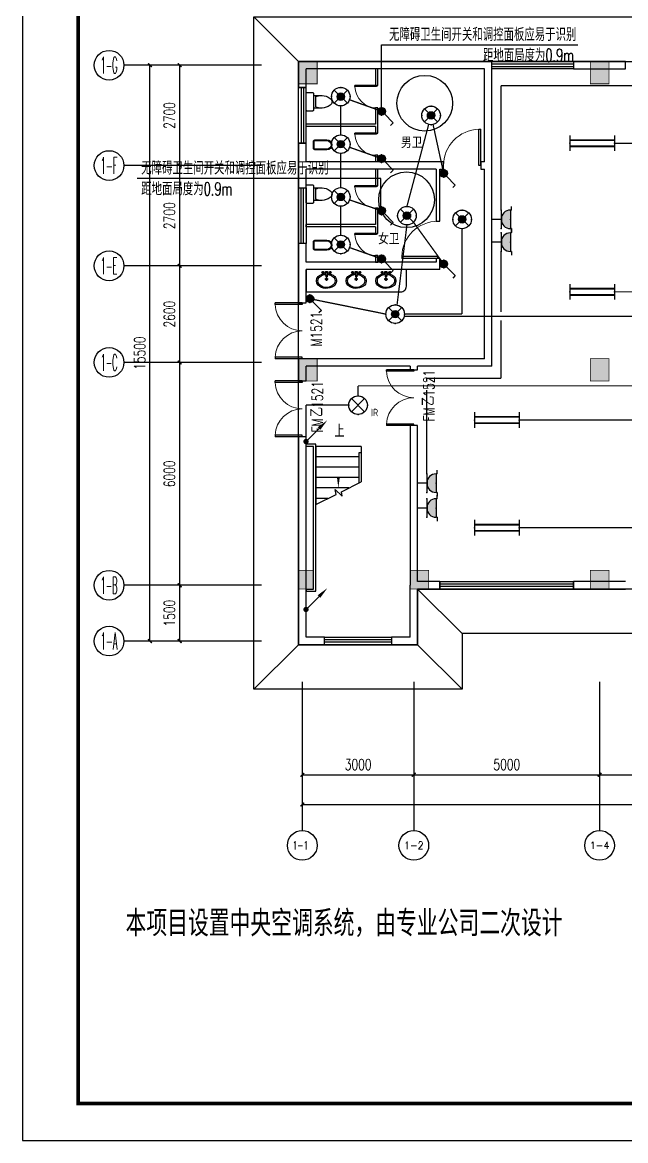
# Model space of a CAD drawing. Extents: x -6243262 to 3079315, y -2914302 to 172723.
# Drawn here: x -5847414 to -5831181, y -692286 to -662183 of the extents above; entities that cross this region are included whole.
import ezdxf
from ezdxf.enums import TextEntityAlignment as Align

# ---------------------------------------------------------------- set-up
doc = ezdxf.new("R2010")
doc.units = 0
doc.header["$LTSCALE"] = 1000
for name, color, linetype in [('0-柱网', 2, 'Continuous'), ('AXIS', 3, 'Continuous'), ('AXIS_TEXT', 7, 'Continuous'), ('DIM-照明', 3, 'Continuous'), ('DIM_SYMB', 3, 'Continuous'), ('DOOR_FIRE', 4, 'Continuous'), ('DOOR_FIRE_TEXT', 7, 'Continuous'), ('EQUIP-插座', 3, 'Continuous'), ('EQUIP-照明', 3, 'Continuous'), ('HANDRAIL', 3, 'Continuous'), ('LWIRE', 4, 'Continuous'), ('PUB_TEXT', 7, 'Continuous'), ('PUB_TITLE', 4, 'Continuous'), ('STAIR', 2, 'Continuous'), ('TEL_TEXT', 7, 'Continuous'), ('WALL', 9, 'Continuous'), ('WALL-PARAPET', 6, 'Continuous'), ('WINDOW', 4, 'Continuous'), ('WINDOW_TEXT', 7, 'Continuous'), ('WIRE-插座', 5, 'Continuous'), ('WIRE-照明', 1, 'Continuous'), ('洁具', 253, 'Continuous')]:
    doc.layers.add(name, color=color, linetype=linetype)
doc.styles.add('-宋体', font='', dxfattribs={"width": 0.8})
doc.styles.add('_TCH_AXIS', font='COMPLEX', dxfattribs={"bigfont": 'GBCBIG'})
doc.styles.add('_TCH_DIM', font='SIMPLEX', dxfattribs={"bigfont": 'GBCBIG'})
doc.styles.add('_TCH_DIM_T3', font='SIMPLEX', dxfattribs={"width": 0.705882, "bigfont": 'GBCBIG'})
doc.styles.add('_TCH_WINDOW', font='SIMPLEX', dxfattribs={"height": 3.5, "bigfont": 'GBCBIG'})
doc.styles.add('_TEL_ATTDEF', font='gbenor', dxfattribs={"bigfont": 'gbcbig'})
doc.styles.add('_TEL_DIM', font='SIMPLEX', dxfattribs={"width": 0.8, "height": 3.5, "bigfont": 'HZTXT'})
doc.styles.add('COMPLEX', font='COMPLEX')
doc.styles.get("Standard").update_dxf_attribs({"font": 'gbenor.shx', "bigfont": 'gbcbig.shx'})
doc.styles.get('-宋体').set_extended_font_data('SimSun')
doc.dimstyles.new('_TCH_ARCH&&100', dxfattribs={"dimtxt": 297.5, "dimasz": 100, "dimexe": 250, "dimexo": 300, "dimgap": 126.25, "dimtad": 1, "dimdec": 0, "dimzin": 0, "dimdsep": 46, "dimtxsty": '_TCH_DIM_T3', "dimblk": 'ARCHTICK', "dimcen": 0.09, "dimclrt": 7, "dimazin": 2, "dimtfac": 1, "dimtdec": 0, "dimtix": 1, "dimtmove": 2, "dimatfit": 3, "dimfxl": 0, "dimtolj": 1, "dimtzin": 0, "dimarcsym": 0})

# ---------------------------------------------------------------- blocks, each defined once
blk = doc.blocks.new('1#柱网')
at = {"layer": '0-柱网'}
for points in [[(494005, 93967), (494005, 93367), (494505, 93367), (494505, 93967)], [(501855, 93967), (501855, 93367), (502355, 93367), (502355, 93967)], [(494005, 85967), (494005, 85367), (494505, 85367), (494505, 85967)], [(501855, 85967), (501855, 85367), (502355, 85367), (502355, 85967)], [(494005, 80267), (494005, 79767), (494405, 79767), (494405, 80267)], [(497005, 80267), (497005, 79767), (497505, 79767), (497505, 80267)], [(501855, 80267), (501855, 79767), (502355, 79767), (502355, 80267)]]:
    blk.add_hatch(color=0, dxfattribs=at).paths.add_polyline_path(points)
at = {"layer": '0-柱网', "color": 0, "const_width": 20}
for points in [[(494005, 93967), (494005, 93367), (494505, 93367), (494505, 93967), (494005, 93967)], [(501855, 93967), (501855, 93367), (502355, 93367), (502355, 93967), (501855, 93967)], [(494005, 85967), (494005, 85367), (494505, 85367), (494505, 85967), (494005, 85967)], [(501855, 85967), (501855, 85367), (502355, 85367), (502355, 85967), (501855, 85967)], [(494005, 80267), (494005, 79767), (494405, 79767), (494405, 80267), (494005, 80267)], [(497005, 80267), (497005, 79767), (497505, 79767), (497505, 80267), (497005, 80267)], [(501855, 80267), (501855, 79767), (502355, 79767), (502355, 80267), (501855, 80267)]]:
    blk.add_lwpolyline(points, dxfattribs=at)
blk = doc.blocks.new('_AXISO')
at = {"color": 0}
blk.add_circle((0, 0), 0.5, dxfattribs=at)
at = {"layer": 'AXIS_TEXT', "color": 0, "style": 'COMPLEX', "width": 1.041667}
blk.add_attdef('A', text='', height=0.56, dxfattribs=at).set_placement((-0.25, -0.28), (0.25, -0.28), align=Align.FIT)
blk = doc.blocks.new('$WINLIB2D$00000001')
at = {"color": 0}
for points in [[(-0.5, 0.5), (-0.5, -0.5)], [(-0.5, 0.5), (0.5, 0.5)], [(0.5, -0.5), (0.5, 0.5)], [(0.5, 0.1667), (-0.5, 0.1667)], [(0.5, -0.1667), (-0.5, -0.1667)], [(-0.5, -0.5), (0.5, -0.5)]]:
    blk.add_lwpolyline(points, dxfattribs=at)
blk = doc.blocks.new('$DorLib2D$00000002')
at = {"color": 0}
for p, q in [((-0.5, 0), (-0.5, 0.4875)), ((-0.475, 0.4875), (-0.5, 0.4875)), ((-0.475, 0), (-0.475, 0.4875)), ((0.475, 0), (0.475, 0.4875)), ((0.475, 0.4875), (0.5, 0.4875)), ((0.5, 0), (0.5, 0.4875)), ((-0.5, 0), (-0.475, 0)), ((0.5, 0), (0.475, 0))]:
    blk.add_line(p, q, dxfattribs=at)
at = {"color": 0, "lineweight": 13}
for centre, start, end in [((-0.4875, 0), 0, 88.53072), ((0.4875, 0), 91.46928, 180)]:
    blk.add_arc(centre, 0.4875, start, end, dxfattribs=at)
blk = doc.blocks.new('$DorLib2D$00000001')
at = {"color": 0}
for p, q in [((0.45, 0.975), (0.5, 0.975)), ((0.45, 0), (0.45, 0.975)), ((0.5, 0), (0.5, 0.975)), ((0.5, 0), (0.45, 0))]:
    blk.add_line(p, q, dxfattribs=at)
at = {"color": 0, "lineweight": 13}
blk.add_arc((0.475, 0), 0.975, 91.4693, 180, dxfattribs=at)
blk = doc.blocks.new('$plan$00003671')
at = {"layer": '洁具', "color": 0}
for p, q in [((-101, 10), (-101, -63)), ((-25, 0), (-32, -39)), ((-25, 0), (25, 0)), ((-25, 0), (-17, -148)), ((25, 0), (17, -148)), ((25, 0), (32, -39)), ((101, 10), (101, -63)), ((-64, -27), (-138, -27)), ((45, -209), (-45, -209)), ((-32, -39), (-17, -148)), ((-24, -20), (24, -20)), ((-17, -138), (17, -138)), ((-17, -148), (17, -148)), ((0, -164), (0, -254)), ((32, -39), (17, -148)), ((138, -27), (64, -27))]:
    blk.add_line(p, q, dxfattribs=at)
blk.add_lwpolyline([(25, 0), (32, -39), (30, -54, -0.144626), (222, -135, -0.454002), (196, -399, -0.337627), (-227, -368, -0.376635), (-227, -140, -0.17218), (-30, -54), (-32, -39), (-25, 0)], format="xyb", close=True, dxfattribs=at)
for centre, radius in [((-101, -27), 25.2), ((-101, -27), 15.1), ((0, -209), 30.2), ((0, -209), 20.2), ((101, -27), 25.2), ((101, -27), 15.1)]:
    blk.add_circle(centre, radius, dxfattribs=at)
for centre, radius, start, end in [((-102, -254), 138, 152.5904, 207.4096), ((-19, -374), 275, 118.8696, 138.2267), ((-16, -304), 218, 108.3074, 128.6169), ((0, -351), 268, 95.4714, 108.3074), ((-1, -27), 7.25, 80.5252, 279.4748), ((1, -27), 7.25, 260.5252, 99.4748), ((0, -351), 268, 71.6926, 84.5286), ((16, -304), 218, 51.3831, 71.6926), ((19, -374), 275, 41.7733, 61.1304), ((102, -254), 138, 332.5904, 27.4096), ((-19, -135), 275, 221.7733, 241.1304), ((-16, -205), 218, 231.3831, 251.6926), ((0, -158), 268, 251.6926, 288.3074), ((16, -205), 218, 288.3074, 308.6169), ((19, -135), 275, 298.8696, 318.2267)]:
    blk.add_arc(centre, radius, start, end, dxfattribs=at)
blk = doc.blocks.new('$plan$00002866')
at = {"layer": '洁具', "color": 0}
for points in [[(-366, 138), (-59, 138, -0.388189), (0, 88), (0, -88, -0.388189), (-59, -138), (-366, -138, -0.97895)], [(-58, -116), (-376, -116, -0.936623), (-366, 117), (-58, 117, -0.381636), (-21, 86), (-21, -86, -0.399536)]]:
    blk.add_lwpolyline(points, format="xyb", close=True, dxfattribs=at)
blk.add_lwpolyline([(-306, 117, 0, 0, 0.440649), (-316, 108, 0, 0, 0), (-316, -106, 0, 0, 0.411645), (-307, -115, 1.5, 1.5, 0)], format="xyseb", dxfattribs=at)
blk = doc.blocks.new('_ArchTick')
at = {"color": 0, "linetype": 'ByBlock', "const_width": 0.4}
blk.add_lwpolyline([(-0.5, -0.5), (0.5, 0.5)], dxfattribs=at)
blk = doc.blocks.new('*D396')
at = {"layer": 'AXIS', "color": 0, "lineweight": -2, "transparency": 16777216}
for p, q in [((1295009, -1145913), (1295009, -1149163)), ((1335009, -1145913), (1335009, -1149163)), ((1295009, -1148913), (1335009, -1148913))]:
    blk.add_line(p, q, dxfattribs=at)
at = {"layer": 'Defpoints', "color": 0, "transparency": 16777216}
for p in [(1295009, -1145613), (1335009, -1145613), (1335009, -1148913)]:
    blk.add_point(p, dxfattribs=at)
at = {"layer": 'AXIS', "color": 0, "lineweight": -2, "transparency": 16777216, "xscale": 100, "yscale": 100, "zscale": 100, "rotation": 180}
blk.add_blockref('_ArchTick', (1295009, -1148913), dxfattribs=at)
at = {"layer": 'AXIS', "color": 0, "lineweight": -2, "transparency": 16777216, "xscale": 100, "yscale": 100, "zscale": 100}
blk.add_blockref('_ArchTick', (1335009, -1148913), dxfattribs=at)
at = {"layer": 'AXIS', "color": 7, "transparency": 16777216, "insert": (1315009, -1148638), "char_height": 297.5, "attachment_point": 5, "style": '_TCH_DIM_T3'}
blk.add_mtext('\\A1;40000', dxfattribs=at)
blk = doc.blocks.new('*D402')
at = {"layer": 'AXIS', "color": 0, "lineweight": -2, "transparency": 16777216}
for p, q in [((1303009, -1145913), (1303009, -1148363)), ((1311009, -1145913), (1311009, -1148363)), ((1303009, -1148113), (1311009, -1148113))]:
    blk.add_line(p, q, dxfattribs=at)
at = {"layer": 'Defpoints', "color": 0, "transparency": 16777216}
for p in [(1303009, -1145613), (1311009, -1145613), (1311009, -1148113)]:
    blk.add_point(p, dxfattribs=at)
at = {"layer": 'AXIS', "color": 0, "lineweight": -2, "transparency": 16777216, "xscale": 100, "yscale": 100, "zscale": 100, "rotation": 180}
blk.add_blockref('_ArchTick', (1303009, -1148113), dxfattribs=at)
at = {"layer": 'AXIS', "color": 0, "lineweight": -2, "transparency": 16777216, "xscale": 100, "yscale": 100, "zscale": 100}
blk.add_blockref('_ArchTick', (1311009, -1148113), dxfattribs=at)
at = {"layer": 'AXIS', "color": 7, "transparency": 16777216, "insert": (1307009, -1147838), "char_height": 297.5, "attachment_point": 5, "style": '_TCH_DIM_T3'}
blk.add_mtext('\\A1;8000', dxfattribs=at)
blk = doc.blocks.new('*D403')
at = {"layer": 'AXIS', "color": 0, "lineweight": -2, "transparency": 16777216}
for p, q in [((1298009, -1145913), (1298009, -1148363)), ((1303009, -1145913), (1303009, -1148363)), ((1298009, -1148113), (1303009, -1148113))]:
    blk.add_line(p, q, dxfattribs=at)
at = {"layer": 'Defpoints', "color": 0, "transparency": 16777216}
for p in [(1298009, -1145613), (1303009, -1145613), (1303009, -1148113)]:
    blk.add_point(p, dxfattribs=at)
at = {"layer": 'AXIS', "color": 0, "lineweight": -2, "transparency": 16777216, "xscale": 100, "yscale": 100, "zscale": 100, "rotation": 180}
blk.add_blockref('_ArchTick', (1298009, -1148113), dxfattribs=at)
at = {"layer": 'AXIS', "color": 0, "lineweight": -2, "transparency": 16777216, "xscale": 100, "yscale": 100, "zscale": 100}
blk.add_blockref('_ArchTick', (1303009, -1148113), dxfattribs=at)
at = {"layer": 'AXIS', "color": 7, "transparency": 16777216, "insert": (1300509, -1147838), "char_height": 297.5, "attachment_point": 5, "style": '_TCH_DIM_T3'}
blk.add_mtext('\\A1;5000', dxfattribs=at)
blk = doc.blocks.new('*D404')
at = {"layer": 'AXIS', "color": 0, "lineweight": -2, "transparency": 16777216}
for p, q in [((1295009, -1145913), (1295009, -1148363)), ((1298009, -1145913), (1298009, -1148363)), ((1295009, -1148113), (1298009, -1148113))]:
    blk.add_line(p, q, dxfattribs=at)
at = {"layer": 'Defpoints', "color": 0, "transparency": 16777216}
for p in [(1295009, -1145613), (1298009, -1145613), (1298009, -1148113)]:
    blk.add_point(p, dxfattribs=at)
at = {"layer": 'AXIS', "color": 0, "lineweight": -2, "transparency": 16777216, "xscale": 100, "yscale": 100, "zscale": 100, "rotation": 180}
blk.add_blockref('_ArchTick', (1295009, -1148113), dxfattribs=at)
at = {"layer": 'AXIS', "color": 0, "lineweight": -2, "transparency": 16777216, "xscale": 100, "yscale": 100, "zscale": 100}
blk.add_blockref('_ArchTick', (1298009, -1148113), dxfattribs=at)
at = {"layer": 'AXIS', "color": 7, "transparency": 16777216, "insert": (1296509, -1147838), "char_height": 297.5, "attachment_point": 5, "style": '_TCH_DIM_T3'}
blk.add_mtext('\\A1;3000', dxfattribs=at)
blk = doc.blocks.new('*D417')
at = {"layer": 'AXIS', "color": 0, "lineweight": -2, "transparency": 16777216}
for p, q in [((1293609, -1129013), (1290659, -1129013)), ((1290909, -1144513), (1290909, -1129013)), ((1293609, -1144513), (1290659, -1144513))]:
    blk.add_line(p, q, dxfattribs=at)
at = {"layer": 'Defpoints', "color": 0, "transparency": 16777216}
for p in [(1290909, -1129013), (1293909, -1129013), (1293909, -1144513)]:
    blk.add_point(p, dxfattribs=at)
at = {"layer": 'AXIS', "color": 0, "lineweight": -2, "transparency": 16777216, "xscale": 100, "yscale": 100, "zscale": 100}
for p, rotation in [((1290909, -1129013), 90), ((1290909, -1144513), 270)]:
    blk.add_blockref('_ArchTick', p, dxfattribs=dict(at, rotation=rotation))
at = {"layer": 'AXIS', "color": 7, "transparency": 16777216, "insert": (1290634, -1136763), "char_height": 297.5, "attachment_point": 5, "rotation": 90, "style": '_TCH_DIM_T3'}
blk.add_mtext('\\A1;15500', dxfattribs=at)
blk = doc.blocks.new('*D418')
at = {"layer": 'AXIS', "color": 0, "lineweight": -2, "transparency": 16777216}
for p, q in [((1293609, -1143013), (1291459, -1143013)), ((1291709, -1144513), (1291709, -1143013)), ((1293609, -1144513), (1291459, -1144513))]:
    blk.add_line(p, q, dxfattribs=at)
at = {"layer": 'Defpoints', "color": 0, "transparency": 16777216}
for p in [(1291709, -1143013), (1293909, -1143013), (1293909, -1144513)]:
    blk.add_point(p, dxfattribs=at)
at = {"layer": 'AXIS', "color": 0, "lineweight": -2, "transparency": 16777216, "xscale": 100, "yscale": 100, "zscale": 100}
for p, rotation in [((1291709, -1143013), 90), ((1291709, -1144513), 270)]:
    blk.add_blockref('_ArchTick', p, dxfattribs=dict(at, rotation=rotation))
at = {"layer": 'AXIS', "color": 7, "transparency": 16777216, "insert": (1291434, -1143763), "char_height": 297.5, "attachment_point": 5, "rotation": 90, "style": '_TCH_DIM_T3'}
blk.add_mtext('\\A1;1500', dxfattribs=at)
blk = doc.blocks.new('*D419')
at = {"layer": 'AXIS', "color": 0, "lineweight": -2, "transparency": 16777216}
for p, q in [((1293609, -1137013), (1291459, -1137013)), ((1291709, -1143013), (1291709, -1137013)), ((1293609, -1143013), (1291459, -1143013))]:
    blk.add_line(p, q, dxfattribs=at)
at = {"layer": 'Defpoints', "color": 0, "transparency": 16777216}
for p in [(1291709, -1137013), (1293909, -1137013), (1293909, -1143013)]:
    blk.add_point(p, dxfattribs=at)
at = {"layer": 'AXIS', "color": 0, "lineweight": -2, "transparency": 16777216, "xscale": 100, "yscale": 100, "zscale": 100}
for p, rotation in [((1291709, -1137013), 90), ((1291709, -1143013), 270)]:
    blk.add_blockref('_ArchTick', p, dxfattribs=dict(at, rotation=rotation))
at = {"layer": 'AXIS', "color": 7, "transparency": 16777216, "insert": (1291434, -1140013), "char_height": 297.5, "attachment_point": 5, "rotation": 90, "style": '_TCH_DIM_T3'}
blk.add_mtext('\\A1;6000', dxfattribs=at)
blk = doc.blocks.new('*D420')
at = {"layer": 'AXIS', "color": 0, "lineweight": -2, "transparency": 16777216}
for p, q in [((1293609, -1134413), (1291459, -1134413)), ((1291709, -1137013), (1291709, -1134413)), ((1293609, -1137013), (1291459, -1137013))]:
    blk.add_line(p, q, dxfattribs=at)
at = {"layer": 'Defpoints', "color": 0, "transparency": 16777216}
for p in [(1291709, -1134413), (1293909, -1134413), (1293909, -1137013)]:
    blk.add_point(p, dxfattribs=at)
at = {"layer": 'AXIS', "color": 0, "lineweight": -2, "transparency": 16777216, "xscale": 100, "yscale": 100, "zscale": 100}
for p, rotation in [((1291709, -1134413), 90), ((1291709, -1137013), 270)]:
    blk.add_blockref('_ArchTick', p, dxfattribs=dict(at, rotation=rotation))
at = {"layer": 'AXIS', "color": 7, "transparency": 16777216, "insert": (1291434, -1135713), "char_height": 297.5, "attachment_point": 5, "rotation": 90, "style": '_TCH_DIM_T3'}
blk.add_mtext('\\A1;2600', dxfattribs=at)
blk = doc.blocks.new('*D421')
at = {"layer": 'AXIS', "color": 0, "lineweight": -2, "transparency": 16777216}
for p, q in [((1293609, -1131713), (1291459, -1131713)), ((1291709, -1134413), (1291709, -1131713)), ((1293609, -1134413), (1291459, -1134413))]:
    blk.add_line(p, q, dxfattribs=at)
at = {"layer": 'Defpoints', "color": 0, "transparency": 16777216}
for p in [(1291709, -1131713), (1293909, -1131713), (1293909, -1134413)]:
    blk.add_point(p, dxfattribs=at)
at = {"layer": 'AXIS', "color": 0, "lineweight": -2, "transparency": 16777216, "xscale": 100, "yscale": 100, "zscale": 100}
for p, rotation in [((1291709, -1131713), 90), ((1291709, -1134413), 270)]:
    blk.add_blockref('_ArchTick', p, dxfattribs=dict(at, rotation=rotation))
at = {"layer": 'AXIS', "color": 7, "transparency": 16777216, "insert": (1291434, -1133063), "char_height": 297.5, "attachment_point": 5, "rotation": 90, "style": '_TCH_DIM_T3'}
blk.add_mtext('\\A1;2700', dxfattribs=at)
blk = doc.blocks.new('*D422')
at = {"layer": 'AXIS', "color": 0, "lineweight": -2, "transparency": 16777216}
for p, q in [((1293609, -1129013), (1291459, -1129013)), ((1291709, -1131713), (1291709, -1129013)), ((1293609, -1131713), (1291459, -1131713))]:
    blk.add_line(p, q, dxfattribs=at)
at = {"layer": 'Defpoints', "color": 0, "transparency": 16777216}
for p in [(1291709, -1129013), (1293909, -1129013), (1293909, -1131713)]:
    blk.add_point(p, dxfattribs=at)
at = {"layer": 'AXIS', "color": 0, "lineweight": -2, "transparency": 16777216, "xscale": 100, "yscale": 100, "zscale": 100}
for p, rotation in [((1291709, -1129013), 90), ((1291709, -1131713), 270)]:
    blk.add_blockref('_ArchTick', p, dxfattribs=dict(at, rotation=rotation))
at = {"layer": 'AXIS', "color": 7, "transparency": 16777216, "insert": (1291434, -1130363), "char_height": 297.5, "attachment_point": 5, "rotation": 90, "style": '_TCH_DIM_T3'}
blk.add_mtext('\\A1;2700', dxfattribs=at)
blk = doc.blocks.new('$plan$00002826')
at = {"layer": '洁具', "color": 0}
for p, q in [((-260, -140), (-260, 140)), ((-200, 170), (-200, -170))]:
    blk.add_line(p, q, dxfattribs=at)
blk.add_lwpolyline([(-650, 92, 0.537872), (-650, -92, 0.149947), (-430, -170), (-200, -170), (-200, -220, 0.414214), (-170, -250), (-30, -250, 0.414214), (0, -220), (0, 220, 0.414214), (-30, 250), (-170, 250, 0.414214), (-200, 220), (-200, 170), (-430, 170, 0.149947)], format="xyb", close=True, dxfattribs=at)
for centre, start, end in [((-413, -227), 67.4505, 91.4725), ((-413, 227), 268.6339, 292.5495)]:
    blk.add_arc(centre, 398, start, end, dxfattribs=at)
blk = doc.blocks.new('$equip$00001160')
for p, q in [((-1.2, 0.417), (-1.2, -0.417)), ((-1.2, 0.167), (1.2, 0.167)), ((1.2, 0.417), (1.2, -0.417)), ((-1.2, -0.167), (1.2, -0.167))]:
    blk.add_line(p, q)
at = {"const_width": 0.1}
for points in [[(-1.2, 0.167), (1.2, 0.167)], [(-1.2, -0.167), (1.2, -0.167)]]:
    blk.add_lwpolyline(points, dxfattribs=at)
at = {"layer": 'EQUIP-照明'}
for p in [(-1.2, 0), (0, 0.167), (1.2, 0), (0, -0.167)]:
    blk.add_point(p, dxfattribs=at)
at = {"layer": 'EQUIP-照明', "flags": 9}
blk.add_attdef('A', (0, 0), '', height=0.00002, dxfattribs=at)
blk = doc.blocks.new('$equip$00002828')
for p, q in [((0.354, 0.354), (-0.354, -0.354)), ((-0.354, 0.354), (0.354, -0.354))]:
    blk.add_line(p, q)
at = {"const_width": 0.04}
blk.add_lwpolyline([(0.5, 0, -1), (-0.5, 0, -1), (0.5, 0, 1)], format="xyb", dxfattribs=at)
for radius in [0.5, 0.2]:
    blk.add_circle((0, 0), radius)
for p in [(-0.5, 0), (0, 0.5), (0.5, 0), (0, -0.5)]:
    blk.add_point(p)
for points in [[(-0.173, 0.1), (0.173, 0.1), (-0.2, 0), (0.2, 0)], [(-0.173, -0.1), (0.173, -0.1), (-0.2, 0), (0.2, 0)], [(-0.1, 0.173), (0.1, 0.173), (-0.173, 0.1), (0.173, 0.1)], [(0, 0.2), (0, 0.2), (-0.1, 0.173), (0.1, 0.173)], [(-0.1, -0.173), (0.1, -0.173), (-0.173, -0.1), (0.173, -0.1)], [(0, -0.2), (0, -0.2), (-0.1, -0.173), (0.1, -0.173)]]:
    blk.add_solid(points)
at = {"color": 7, "style": '_TEL_DIM', "flags": 1}
for tag in ['A', 'REMARK']:
    blk.add_attdef(tag, text='', height=0.00002, dxfattribs=at).set_placement((0, 0), align=Align.MIDDLE_CENTER)
blk = doc.blocks.new('$equip$00001962')
for p, q in [((0.147, 0.356), (0.625, 0.833)), ((0.625, 0.833), (0.766, 0.692))]:
    blk.add_line(p, q)
blk.add_circle((0, 0.208), 0.208)
for p in [(-0.208, 0.208), (0, 0.417), (0, 0), (0.208, 0.208)]:
    blk.add_point(p)
for points in [[(-0.18, 0.313), (0.18, 0.313), (-0.208, 0.208), (0.208, 0.208)], [(-0.18, 0.104), (0.18, 0.104), (-0.208, 0.208), (0.208, 0.208)], [(-0.104, 0.389), (0.104, 0.389), (-0.18, 0.313), (0.18, 0.313)], [(-0.104, 0.028), (0.104, 0.028), (-0.18, 0.104), (0.18, 0.104)], [(0, 0.417), (0, 0.417), (-0.104, 0.389), (0.104, 0.389)], [(0, 0), (0, 0), (-0.104, 0.028), (0.104, 0.028)]]:
    blk.add_solid(points)
at = {"layer": 'TEL_TEXT', "style": '_TEL_DIM', "flags": 1}
blk.add_attdef('A', text='', height=0.00002, dxfattribs=at).set_placement((0, 0), align=Align.MIDDLE_CENTER)
blk = doc.blocks.new('$equip$00002530')
for p, q in [((-0.354, 0.354), (0.354, -0.354)), ((0.354, 0.354), (-0.354, -0.354))]:
    blk.add_line(p, q)
at = {"const_width": 0.04}
blk.add_lwpolyline([(0, 0.5, -1), (0, -0.5, -1), (0, 0.5, -2.479085)], format="xyb", dxfattribs=at)
blk.add_circle((0, 0), 0.5)
for p in [(-0.5, 0), (0, 0.5), (0.5, 0), (0, -0.5)]:
    blk.add_point(p)
at = {"color": 7, "style": '_TEL_DIM', "flags": 1}
blk.add_attdef('A', text='', height=0.00002, dxfattribs=at).set_placement((0, 0), align=Align.MIDDLE_CENTER)
at = {"color": 7, "style": '_TEL_DIM'}
blk.add_attdef('$TEXT$', text='', height=0.4, dxfattribs=at).set_placement((0.887, -0.396), align=Align.MIDDLE_CENTER)
blk = doc.blocks.new('$equip$00001240')
for p, q in [((-0.5, 1.05), (-0.7, 1.05)), ((-0.5, 1.05), (-0.5, 1)), ((-0.5, 1), (0.5, 1)), ((0.5, 1.05), (0.7, 1.05)), ((0.5, 1.05), (0.5, 1)), ((-0.5, 0.5), (0.5, 0.5)), ((0, 0.5), (0, 0))]:
    blk.add_line(p, q)
blk.add_arc((0, 1), 0.5, 180, 0)
for points in [[(0.433, 0.75), (-0.433, 0.75), (0.5, 1), (-0.5, 1)], [(0.25, 0.567), (-0.25, 0.567), (0.433, 0.75), (-0.433, 0.75)], [(0, 0.5), (0, 0.5), (0.25, 0.567), (-0.25, 0.567)]]:
    blk.add_solid(points)
at = {"layer": 'EQUIP-照明'}
for p in [(0, 1), (-0.5, 0.5), (0, 0), (0.5, 0.5)]:
    blk.add_point(p, dxfattribs=at)
at = {"layer": 'EQUIP-照明', "flags": 9}
blk.add_attdef('A', (0, 0), '', height=0.00002, dxfattribs=at)
blk = doc.blocks.new('$TelecSys$00000079')
for p, q in [((0.7, 0.7), (0, 0)), ((0.104, 0.104), (0.104, 0.104)), ((-0.104, -0.104), (-0.104, -0.104))]:
    blk.add_line(p, q)
at = {"const_width": 0.142}
blk.add_lwpolyline([(-0.071, 0, 1), (0.071, 0, 1)], format="xyb", close=True, dxfattribs=at)
blk.add_solid([(0.63, 0.77), (0.77, 0.63), (1.15, 1.15)])
at = {"width": 0.8, "flags": 9}
blk.add_attdef('A', (0, 0), '', height=0.00002, dxfattribs=at)
blk = doc.blocks.new('45645')
at = {"color": 8}
for points in [[(1319258.9, -1127713.4), (1336308.9, -1127713.4), (1336308.9, -1144313.4), (1320308.9, -1144313.4), (1320308.9, -1145813.4), (1314708.9, -1145813.4), (1314708.9, -1144313.4), (1299308.9, -1144313.4), (1299308.9, -1145813.4), (1293708.9, -1145813.4), (1293708.9, -1127713.4), (1310758.9, -1127713.4)], [(1294908.9, -1128913.4), (1293708.9, -1127713.4)], [(1299308.9, -1144313.4), (1298108.9, -1143113.4)], [(1294908.9, -1144613.4), (1293708.9, -1145813.4)], [(1298108.9, -1144613.4), (1299308.9, -1145813.4)]]:
    blk.add_lwpolyline(points, dxfattribs=at)
blk.add_lwpolyline([(1294908.9, -1128913.4), (1335108.9, -1128913.4), (1335108.9, -1143113.4), (1319108.9, -1143113.4), (1319108.9, -1144613.4), (1315908.9, -1144613.4), (1315908.9, -1143113.4), (1298108.9, -1143113.4), (1298108.9, -1144613.4), (1294908.9, -1144613.4)], close=True, dxfattribs=at)
blk.add_lwpolyline([(1295108.9, -1134513.4), (1295108.9, -1135113.4), (1297658.9, -1135113.4, 0.4142136), (1297808.9, -1134963.4), (1297808.9, -1134513.4)], format="xyb", dxfattribs=at)
for centre in [(1298303.5, -1130037.6), (1297814, -1132634.3)]:
    blk.add_circle(centre, 750, dxfattribs=at)
at = {"layer": 'AXIS', "color": 8}
for p, q in [((1293908.9, -1129013.4), (1290208.9, -1129013.4)), ((1293908.9, -1131713.4), (1290208.9, -1131713.4)), ((1293908.9, -1134413.4), (1290208.9, -1134413.4)), ((1293908.9, -1137013.4), (1290208.9, -1137013.4)), ((1293908.9, -1143013.4), (1290208.9, -1143013.4)), ((1293908.9, -1144513.4), (1290208.9, -1144513.4)), ((1295008.9, -1145613.4), (1295008.9, -1149613.4)), ((1298008.9, -1145613.4), (1298008.9, -1149613.4)), ((1303008.9, -1145613.4), (1303008.9, -1149613.4))]:
    blk.add_line(p, q, dxfattribs=at)
at = {"layer": 'DIM_SYMB', "color": 8}
blk.add_lwpolyline([(1295978.9, -1139133.4, 0, 0, 0), (1295978.9, -1140393.4, 0, 80, 0), (1295978.9, -1140093.4, 0, 0, 0)], format="xyseb", dxfattribs=at)
at = {"layer": 'DOOR_FIRE', "color": 8}
blk.add_line((1294908.9, -1139013.4), (1294908.9, -1137513.4), dxfattribs=at)
at = {"layer": 'HANDRAIL', "color": 8}
for p, q in [((1295368.9, -1139213.4), (1295108.9, -1139213.4)), ((1295108.9, -1139273.4), (1295108.9, -1139213.4)), ((1295308.9, -1139273.4), (1295108.9, -1139273.4)), ((1295308.9, -1143113.4), (1295308.9, -1139273.4)), ((1295368.9, -1143173.4), (1295368.9, -1139213.4)), ((1295108.9, -1143113.4), (1295308.9, -1143113.4)), ((1295108.9, -1143113.4), (1295108.9, -1143173.4)), ((1295108.9, -1143173.4), (1295368.9, -1143173.4))]:
    blk.add_line(p, q, dxfattribs=at)
at = {"layer": 'STAIR', "color": 8}
for p, q in [((1295368.9, -1139273.4), (1295368.9, -1140835.3)), ((1296588.9, -1139273.4), (1295368.9, -1139273.4)), ((1296588.9, -1139273.4), (1296588.9, -1139443.4)), ((1296528.9, -1139553.4), (1295368.9, -1139553.4)), ((1296528.9, -1139443.4), (1296528.9, -1140261.2)), ((1296588.9, -1139443.4), (1296528.9, -1139443.4)), ((1296588.9, -1139443.4), (1296588.9, -1140231.5)), ((1296588.9, -1139443.4), (1296588.9, -1140231.5)), ((1296528.9, -1139833.4), (1295368.9, -1139833.4)), ((1296528.9, -1140113.4), (1295368.9, -1140113.4)), ((1296059.5, -1140493.5), (1296588.9, -1140231.5)), ((1296261.8, -1140393.4), (1295368.9, -1140393.4)), ((1295368.9, -1140835.3), (1295916.3, -1140564.4)), ((1295916.3, -1140564.4), (1295889.8, -1140432)), ((1295889.8, -1140432), (1296084.3, -1140617.7)), ((1296084.3, -1140617.7), (1296059.5, -1140493.5)), ((1295696, -1140673.4), (1295368.9, -1140673.4))]:
    blk.add_line(p, q, dxfattribs=at)
at = {"layer": 'WALL', "color": 8}
for p, q in [((1294908.9, -1128913.4), (1294908.9, -1129613.4)), ((1300008.9, -1128913.4), (1294908.9, -1128913.4)), ((1295108.9, -1129613.4), (1295108.9, -1129113.4)), ((1299908.9, -1129113.4), (1295108.9, -1129113.4)), ((1299908.9, -1131613.4), (1299908.9, -1129113.4)), ((1300108.9, -1128913.4), (1300008.9, -1128913.4)), ((1300108.9, -1129113.4), (1300108.9, -1128913.4)), ((1300108.9, -1131713.4), (1300108.9, -1129113.4)), ((1303708.9, -1128913.4), (1302308.9, -1128913.4)), ((1302308.9, -1128913.4), (1302308.9, -1129113.4)), ((1302308.9, -1129113.4), (1303708.9, -1129113.4)), ((1303708.9, -1129113.4), (1303708.9, -1128913.4)), ((1294908.9, -1129613.4), (1295108.9, -1129613.4)), ((1295108.9, -1131113.4), (1294908.9, -1131113.4)), ((1294908.9, -1131113.4), (1294908.9, -1131713.4)), ((1295108.9, -1131613.4), (1295108.9, -1131113.4)), ((1294908.9, -1131713.4), (1294908.9, -1132313.4)), ((1297008.9, -1131613.4), (1295108.9, -1131613.4)), ((1297008.9, -1131813.4), (1295108.9, -1131813.4)), ((1295108.9, -1132313.4), (1295108.9, -1131813.4)), ((1298608.9, -1131613.4), (1297008.9, -1131613.4)), ((1298608.9, -1131813.4), (1297008.9, -1131813.4)), ((1298808.9, -1131613.4), (1298608.9, -1131613.4)), ((1298608.9, -1131813.4), (1298608.9, -1133213.4)), ((1298708.9, -1133213.4), (1298708.9, -1131813.4)), ((1298708.9, -1131813.4), (1298808.9, -1131813.4)), ((1298808.9, -1131813.4), (1298808.9, -1131613.4)), ((1299908.9, -1131613.4), (1299808.9, -1131613.4)), ((1299808.9, -1131613.4), (1299808.9, -1131813.4)), ((1299808.9, -1131813.4), (1299908.9, -1131813.4)), ((1299908.9, -1136913.4), (1299908.9, -1131813.4)), ((1300108.9, -1137113.4), (1300108.9, -1131713.4)), ((1294908.9, -1132313.4), (1295108.9, -1132313.4)), ((1298608.9, -1133213.4), (1298708.9, -1133213.4)), ((1295108.9, -1133813.4), (1294908.9, -1133813.4)), ((1294908.9, -1133813.4), (1294908.9, -1134413.4)), ((1295108.9, -1134313.4), (1295108.9, -1133813.4)), ((1298708.9, -1134213.4), (1298608.9, -1134213.4)), ((1298608.9, -1134213.4), (1298608.9, -1134313.4)), ((1298708.9, -1134513.4), (1298708.9, -1134213.4)), ((1294908.9, -1134413.4), (1294908.9, -1135413.4)), ((1298608.9, -1134313.4), (1295108.9, -1134313.4)), ((1295108.9, -1135413.4), (1295108.9, -1134513.4)), ((1298708.9, -1134513.4), (1295108.9, -1134513.4)), ((1294908.9, -1135413.4), (1295108.9, -1135413.4)), ((1295108.9, -1136913.4), (1294908.9, -1136913.4)), ((1294908.9, -1136913.4), (1294908.9, -1137013.4)), ((1298008.9, -1136913.4), (1295108.9, -1136913.4)), ((1299908.9, -1136913.4), (1298008.9, -1136913.4)), ((1294908.9, -1137013.4), (1294908.9, -1137513.4)), ((1295108.9, -1137513.4), (1295108.9, -1137113.4)), ((1297908.9, -1137113.4), (1295108.9, -1137113.4)), ((1297908.9, -1137113.4), (1297908.9, -1137213.4)), ((1297908.9, -1137213.4), (1298108.9, -1137213.4)), ((1298108.9, -1137213.4), (1298108.9, -1137113.4)), ((1300108.9, -1137113.4), (1298108.9, -1137113.4)), ((1294908.9, -1137513.4), (1295108.9, -1137513.4)), ((1298108.9, -1138713.4), (1297908.9, -1138713.4)), ((1297908.9, -1138713.4), (1297908.9, -1143013.4)), ((1298108.9, -1142913.4), (1298108.9, -1138713.4)), ((1295108.9, -1139013.4), (1294908.9, -1139013.4)), ((1294908.9, -1139013.4), (1294908.9, -1144613.4)), ((1295108.9, -1144413.4), (1295108.9, -1139013.4)), ((1298708.9, -1142913.4), (1298108.9, -1142913.4)), ((1298708.9, -1143113.4), (1298708.9, -1142913.4)), ((1303708.9, -1142913.4), (1302308.9, -1142913.4)), ((1302308.9, -1142913.4), (1302308.9, -1143113.4)), ((1297908.9, -1144413.4), (1297908.9, -1143013.4)), ((1298108.9, -1143113.4), (1298708.9, -1143113.4)), ((1298108.9, -1144613.4), (1298108.9, -1143113.4)), ((1302308.9, -1143113.4), (1303708.9, -1143113.4)), ((1295608.9, -1144413.4), (1295108.9, -1144413.4)), ((1295608.9, -1144613.4), (1295608.9, -1144413.4)), ((1297908.9, -1144413.4), (1297408.9, -1144413.4)), ((1297408.9, -1144413.4), (1297408.9, -1144613.4)), ((1294908.9, -1144613.4), (1295608.9, -1144613.4)), ((1297408.9, -1144613.4), (1298108.9, -1144613.4))]:
    blk.add_line(p, q, dxfattribs=at)
at = {"layer": 'WALL-PARAPET', "color": 8}
for p, q in [((1296978.9, -1129113.4), (1296978.9, -1129558.4)), ((1297038.9, -1129113.4), (1296978.9, -1129113.4)), ((1297038.9, -1129558.4), (1297038.9, -1129113.4)), ((1296978.9, -1129558.4), (1297038.9, -1129558.4)), ((1297038.9, -1130158.4), (1296978.9, -1130158.4)), ((1296978.9, -1130158.4), (1296978.9, -1130603.4)), ((1297038.9, -1130633.4), (1297038.9, -1130158.4)), ((1296978.9, -1130603.4), (1295108.9, -1130603.4)), ((1295108.9, -1130663.4), (1295108.9, -1130603.4)), ((1296978.9, -1130663.4), (1295108.9, -1130663.4)), ((1296978.9, -1130663.4), (1296978.9, -1130838.4)), ((1297038.9, -1130838.4), (1297038.9, -1130633.4)), ((1296978.9, -1130838.4), (1297038.9, -1130838.4)), ((1297038.9, -1131438.4), (1296978.9, -1131438.4)), ((1296978.9, -1131438.4), (1296978.9, -1131613.4)), ((1297038.9, -1131613.4), (1297038.9, -1131438.4)), ((1296978.9, -1131813.4), (1296978.9, -1132258.4)), ((1297038.9, -1131813.4), (1296978.9, -1131813.4)), ((1297038.9, -1132258.4), (1297038.9, -1131813.4)), ((1296978.9, -1132258.4), (1297038.9, -1132258.4)), ((1297038.9, -1132858.4), (1296978.9, -1132858.4)), ((1296978.9, -1132858.4), (1296978.9, -1133303.4)), ((1297038.9, -1133333.4), (1297038.9, -1132858.4)), ((1296978.9, -1133303.4), (1295108.9, -1133303.4)), ((1295108.9, -1133363.4), (1295108.9, -1133303.4)), ((1296978.9, -1133363.4), (1295108.9, -1133363.4)), ((1296978.9, -1133363.4), (1296978.9, -1133538.4)), ((1297038.9, -1133538.4), (1297038.9, -1133333.4)), ((1296978.9, -1133538.4), (1297038.9, -1133538.4)), ((1297038.9, -1134138.4), (1296978.9, -1134138.4)), ((1296978.9, -1134138.4), (1296978.9, -1134313.4)), ((1297038.9, -1134313.4), (1297038.9, -1134138.4)), ((1296978.9, -1134313.4), (1297038.9, -1134313.4))]:
    blk.add_line(p, q, dxfattribs=at)
at = {"layer": 'WINDOW', "color": 8}
blk.add_line((1294908.9, -1136913.4), (1294908.9, -1135413.4), dxfattribs=at)
at = {"color": 8, "yscale": -1, "rotation": 180}
for p in [(1295108.9, -1129997.1), (1295108.9, -1132482.3)]:
    blk.add_blockref('$plan$00002826', p, dxfattribs=at)
at = {"color": 8}
for name, p, rotation in [('$plan$00002866', (1295306.6, -1131156.2), 180), ('$plan$00002866', (1295306.6, -1133856.2), 179.9999999999999), ('$plan$00003671', (1295658.9, -1134564.3), 359.9999999999999), ('$plan$00003671', (1296458.9, -1134564.3), 359.9999999999999), ('$plan$00003671', (1297258.9, -1134564.3), 359.9999999999999)]:
    blk.add_blockref(name, p, dxfattribs=dict(at, rotation=rotation))
at = {"layer": '0-柱网', "color": 8}
blk.add_blockref('1#柱网', (800903.9, -1222880.6), dxfattribs=at)
at = {"layer": 'AXIS', "color": 8}
ref = blk.add_blockref('_AXISO', (1289808.9, -1129013.4), dxfattribs=dict(at, xscale=800, yscale=800, zscale=800))
ref.add_attrib('A', '1-G', dxfattribs={"layer": 'AXIS_TEXT', "color": 8, "height": 452.55, "style": '_TCH_AXIS', "width": 0.355932}).set_placement((1289582.7, -1129239.7), (1290035.2, -1129239.7), align=Align.FIT)
ref = blk.add_blockref('_AXISO', (1289808.9, -1131713.4), dxfattribs=dict(at, xscale=800, yscale=800, zscale=800))
ref.add_attrib('A', '1-F', dxfattribs={"layer": 'AXIS_TEXT', "color": 8, "height": 452.55, "style": '_TCH_AXIS', "width": 0.368421}).set_placement((1289582.7, -1131939.7), (1290035.2, -1131939.7), align=Align.FIT)
ref = blk.add_blockref('_AXISO', (1289808.9, -1134413.4), dxfattribs=dict(at, xscale=800, yscale=800, zscale=800))
ref.add_attrib('A', '1-E', dxfattribs={"layer": 'AXIS_TEXT', "color": 8, "height": 452.55, "style": '_TCH_AXIS', "width": 0.368421}).set_placement((1289582.7, -1134639.7), (1290035.2, -1134639.7), align=Align.FIT)
ref = blk.add_blockref('_AXISO', (1289808.9, -1137013.4), dxfattribs=dict(at, xscale=800, yscale=800, zscale=800))
ref.add_attrib('A', '1-C', dxfattribs={"layer": 'AXIS_TEXT', "color": 8, "height": 452.55, "style": '_TCH_AXIS', "width": 0.375}).set_placement((1289582.7, -1137239.7), (1290035.2, -1137239.7), align=Align.FIT)
ref = blk.add_blockref('_AXISO', (1289808.9, -1143013.4), dxfattribs=dict(at, xscale=800, yscale=800, zscale=800))
ref.add_attrib('A', '1-B', dxfattribs={"layer": 'AXIS_TEXT', "color": 8, "height": 452.55, "style": '_TCH_AXIS', "width": 0.362069}).set_placement((1289582.7, -1143239.7), (1290035.2, -1143239.7), align=Align.FIT)
ref = blk.add_blockref('_AXISO', (1289808.9, -1144513.4), dxfattribs=dict(at, xscale=800, yscale=800, zscale=800))
ref.add_attrib('A', '1-A', dxfattribs={"layer": 'AXIS_TEXT', "color": 8, "height": 452.55, "style": '_TCH_AXIS', "width": 0.355932}).set_placement((1289582.7, -1144739.7), (1290035.2, -1144739.7), align=Align.FIT)
ref = blk.add_blockref('_AXISO', (1295008.9, -1150013.4), dxfattribs=dict(at, xscale=800, yscale=800, zscale=800))
ref.add_attrib('A', '1-1 ', dxfattribs={"layer": 'AXIS_TEXT', "height": 216.85, "style": '_TCH_AXIS', "width": 0.649351}).set_placement((1294750.8, -1150121.8), (1295267.1, -1150121.8), align=Align.FIT)
ref = blk.add_blockref('_AXISO', (1298008.9, -1150013.4), dxfattribs=dict(at, xscale=800, yscale=800, zscale=800))
ref.add_attrib('A', '1-2', dxfattribs={"layer": 'AXIS_TEXT', "height": 199.75, "style": '_TCH_AXIS'}).set_placement((1297747.4, -1150113.3), (1298270.5, -1150113.3), align=Align.FIT)
ref = blk.add_blockref('_AXISO', (1303008.9, -1150013.4), dxfattribs=dict(at, xscale=800, yscale=800, zscale=800))
ref.add_attrib('A', '1-4', dxfattribs={"layer": 'AXIS_TEXT', "height": 193.6, "style": '_TCH_AXIS'}).set_placement((1302746.2, -1150110.2), (1303271.7, -1150110.2), align=Align.FIT)
at = {"layer": 'DOOR_FIRE', "color": 8, "xscale": 1500, "yscale": 1500, "zscale": 200, "rotation": 90}
for p in [(1298008.9, -1137963.4), (1295008.9, -1138263.4)]:
    blk.add_blockref('$DorLib2D$00000002', p, dxfattribs=at)
at = {"layer": 'WINDOW', "color": 8}
for name, p, xscale, yscale, zscale, rotation in [('$WINLIB2D$00000001', (1301208.9, -1129013.4), 2199.999999988097, -200, 2199.999999988097, 180), ('$WINLIB2D$00000001', (1295008.9, -1130363.4), 1500, 200, 1500, 90), ('$DorLib2D$00000001', (1297008.9, -1129858.4), 600, 600, 600, 90), ('$DorLib2D$00000001', (1297008.9, -1131138.4), 600, 600, 600, 90), ('$DorLib2D$00000001', (1299308.9, -1131713.4), -1000, -1000, -1000, 180), ('$WINLIB2D$00000001', (1295008.9, -1133063.4), -1500, 200, -1500, 90), ('$DorLib2D$00000001', (1297008.9, -1132558.4), 600, 600, 600, 90), ('$DorLib2D$00000001', (1298658.9, -1133713.4), -1000, 1000, -1000, 90), ('$DorLib2D$00000001', (1297008.9, -1133838.4), 600, 600, 600, 90), ('$WINLIB2D$00000001', (1300508.9, -1143013.4), -3600, -200, -3600, 180), ('$WINLIB2D$00000001', (1296508.9, -1144513.4), -1800, 200, -1800, 180)]:
    blk.add_blockref(name, p, dxfattribs=dict(at, xscale=xscale, yscale=yscale, zscale=zscale, rotation=rotation))
ref = blk.add_blockref('$DorLib2D$00000002', (1295008.9, -1136163.4), dxfattribs=dict(at, xscale=-1500, yscale=1500, zscale=-1500, rotation=90))
ref.add_attrib('A', 'M1521', (1295537.6, -1136588.4), dxfattribs={"layer": 'WINDOW_TEXT', "color": 8, "height": 297.5, "rotation": 90, "style": '_TCH_WINDOW', "width": 0.705882})
at = {"layer": 'DIM_SYMB', "color": 7, "style": '_TCH_DIM'}
blk.add_text('上', height=337.6, dxfattribs=at).set_placement((1295874.7, -1139028.4))
at = {"layer": 'DOOR_FIRE_TEXT', "color": 8, "style": '_TCH_WINDOW', "width": 0.705882}
for s, p in [('1521', (1298563.8, -1137935.5)), ('1521', (1295563.8, -1138235.5)), ('FM', (1298563.8, -1138601.3)), ('FM', (1295563.8, -1138901.3))]:
    blk.add_text(s, height=297.5, rotation=90, dxfattribs=at).set_placement(p)
at = {"layer": 'DOOR_FIRE_TEXT', "color": 8, "style": '_TCH_WINDOW'}
for p in [(1298563.8, -1138181.3), (1295563.8, -1138481.3)]:
    blk.add_text('乙', height=337.6, rotation=90, dxfattribs=at).set_placement(p)
at = {"layer": 'PUB_TEXT', "color": 8, "style": '-宋体', "width": 0.8}
for s, p in [('男卫', (1297662.7, -1131215.9)), ('女卫', (1297047.8, -1133809.5))]:
    blk.add_text(s, height=264.35, dxfattribs=at).set_placement(p)
at = {"layer": 'AXIS', "color": 8}
for p1, p2, distance, picture, middle in [((1293908.9, -1144513.4), (1293908.9, -1129013.4), 3000, '*D417', (1290633.9, -1136763.4)), ((1293908.9, -1131713.4), (1293908.9, -1129013.4), 2200, '*D422', (1291433.9, -1130363.4)), ((1293908.9, -1134413.4), (1293908.9, -1131713.4), 2200, '*D421', (1291433.9, -1133063.4)), ((1293908.9, -1137013.4), (1293908.9, -1134413.4), 2200, '*D420', (1291433.9, -1135713.4)), ((1293908.9, -1143013.4), (1293908.9, -1137013.4), 2200, '*D419', (1291433.9, -1140013.4)), ((1293908.9, -1144513.4), (1293908.9, -1143013.4), 2200, '*D418', (1291433.9, -1143763.4)), ((1295008.9, -1145613.4), (1335008.9, -1145613.4), -3300, '*D396', (1315008.9, -1148638.4)), ((1295008.9, -1145613.4), (1298008.9, -1145613.4), -2500, '*D404', (1296508.9, -1147838.4)), ((1298008.9, -1145613.4), (1303008.9, -1145613.4), -2500, '*D403', (1300508.9, -1147838.4)), ((1303008.9, -1145613.4), (1311008.9, -1145613.4), -2500, '*D402', (1307008.9, -1147838.4))]:
    dim = blk.add_aligned_dim(p1=p1, p2=p2, distance=distance, dimstyle='_TCH_ARCH&&100', dxfattribs=at)
    dim.commit()
    dim.dimension.update_dxf_attribs({"geometry": picture, "text_midpoint": middle})

msp = doc.modelspace()

# ---------------------------------------------------------------- linework, layer by layer
at = {"layer": 'DIM-照明'}
for p, q in [((-5837747.1, -664576.2), (-5837747.1, -662789.9)), ((-5837747.1, -662789.9), (-5832467.5, -662789.9)), ((-5837764.6, -666384.8), (-5844320.7, -666384.8)), ((-5837764.6, -667256.1), (-5837764.6, -666384.8))]:
    msp.add_line(p, q, dxfattribs=at)
at = {"layer": 'PUB_TITLE'}
msp.add_lwpolyline([(-5847413.8, -692286.4), (-5788013.8, -692286.4), (-5788013.8, -650286.4), (-5847413.8, -650286.4)], close=True, dxfattribs=at)
at = {"layer": 'PUB_TITLE', "const_width": 100}
msp.add_lwpolyline([(-5845913.8, -691286.4), (-5789013.8, -691286.4), (-5789013.8, -651286.4), (-5845913.8, -651286.4)], close=True, dxfattribs=at)
at = {"layer": 'WIRE-插座', "linetype": 'Continuous', "const_width": 35}
for points in [[(-5834531.3, -667236.3), (-5834531.3, -663886.1)], [(-5834531.3, -663886.1), (-5828487.3, -663886.1)], [(-5834531.3, -669983.9), (-5834531.3, -668350.8)], [(-5834531.3, -671767.4), (-5834531.3, -670208.9)], [(-5836531.3, -671767.4), (-5834531.3, -671767.4)], [(-5836531.3, -671855.2), (-5836531.3, -671767.4)], [(-5836531.3, -674337.3), (-5836531.3, -672080.2)]]:
    msp.add_lwpolyline(points, dxfattribs=at)
at = {"layer": 'WIRE-照明', "linetype": 'Continuous', "const_width": 35}
for points in [[(-5838610.9, -664266.8), (-5837845.2, -664541)], [(-5838846.3, -665212.5), (-5838846.3, -664432.5)], [(-5837066.3, -667137.5), (-5836480.4, -664929.1)], [(-5836363.2, -664931.8), (-5836099.2, -666148)], [(-5838610.5, -665545.6), (-5837845.4, -665815.4)], [(-5831481.3, -665437.5), (-5827281.3, -665437.5)], [(-5838846.3, -666632.5), (-5838846.3, -665712.5)], [(-5838609.6, -666962.9), (-5837845.7, -667222.5)], [(-5838846.3, -667912.5), (-5838846.3, -667132.5)], [(-5837332.5, -669792.3), (-5837066.3, -667637.5)], [(-5836889.5, -667564.3), (-5836138.2, -668603.1)], [(-5835581.3, -670037.5), (-5835581.3, -667737.5)], [(-5838610.5, -668245.6), (-5837845.4, -668515.4)], [(-5831481.3, -669437.5), (-5827281.3, -669437.5)], [(-5839575, -669644.2), (-5837631.3, -670037.5)], [(-5837138.3, -670096.4), (-5826430.3, -670096.4)], [(-5837131.3, -670037.5), (-5835581.3, -670037.5)], [(-5838381.3, -672237.5), (-5838381.3, -671967.7)], [(-5838381.3, -671967.7), (-5824775.5, -671967.7)], [(-5839781.3, -672487.5), (-5838631.3, -672487.5)], [(-5839781.3, -677987.5), (-5839781.3, -672487.5)], [(-5834047.9, -672887.5), (-5830981.3, -672887.5)], [(-5834047.9, -675787.5), (-5830981.3, -675787.5)]]:
    msp.add_lwpolyline(points, dxfattribs=at)

# ---------------------------------------------------------------- block references
at = {"color": 8}
msp.add_blockref('45645', (-7134890.2, 465675.9), dxfattribs=at)
at = {"layer": 'EQUIP-插座', "xscale": 500, "yscale": 500, "zscale": 500, "rotation": 270}
for p in [(-5834781.3, -667486.3), (-5834781.3, -668100.8), (-5836781.3, -674587.3), (-5836781.3, -675256.6)]:
    msp.add_blockref('$equip$00001240', p, dxfattribs=at)
at = {"layer": 'EQUIP-照明', "xscale": 500, "yscale": 500, "zscale": 500}
for name, p in [('$equip$00002828', (-5838846.3, -664182.5)), ('$equip$00002828', (-5836416.3, -664687.5)), ('$equip$00002828', (-5838846.3, -665462.5)), ('$equip$00001160', (-5832081.3, -665437.5)), ('$equip$00002828', (-5838846.3, -666882.5)), ('$equip$00002828', (-5837066.3, -667387.5)), ('$equip$00002828', (-5835581.3, -667487.5)), ('$equip$00002828', (-5838846.3, -668162.5)), ('$equip$00001160', (-5832081.3, -669437.5)), ('$equip$00002828', (-5837381.3, -670037.5)), ('$equip$00001160', (-5834647.9, -672887.5)), ('$equip$00001160', (-5834647.9, -675787.5))]:
    msp.add_blockref(name, p, dxfattribs=at)
at = {"layer": 'EQUIP-照明', "xscale": 500, "yscale": 500, "zscale": 500, "rotation": 270}
for p in [(-5837851.3, -664576.2), (-5837851.3, -665850), (-5836181.3, -666249.8), (-5837851.3, -667256.1), (-5837851.3, -668550), (-5836181.3, -668687.5), (-5839781.3, -669623.5)]:
    msp.add_blockref('$equip$00001962', p, dxfattribs=at)
at = {"layer": 'EQUIP-照明'}
ref = msp.add_blockref('$equip$00002530', (-5838381.3, -672487.5), dxfattribs=dict(at, xscale=500, yscale=500, zscale=500))
ref.add_attrib('$TEXT$', 'IR', dxfattribs={"layer": '0', "color": 7, "height": 200, "style": '_TEL_ATTDEF'}).set_placement((-5837937.6, -672685.4), align=Align.MIDDLE_CENTER)
at = {"layer": 'LWIRE', "xscale": 500, "yscale": 500, "zscale": 500}
for p in [(-5839781.3, -673466.7), (-5839781.3, -677987.5)]:
    msp.add_blockref('$TelecSys$00000079', p, dxfattribs=at)

# ---------------------------------------------------------------- texts
at = {"layer": 'DIM-照明', "color": 7, "style": '_TEL_DIM'}
for s, width, p in [('无障碍卫生间开关和调控面板应易于识别', 0.8, (-5837546.3, -662684.9)), ('距地面局度为', 0.8, (-5835020.5, -663244.9)), ('0.9m', 0.64, (-5833340.5, -663244.9)), ('无障碍卫生间开关和调控面板应易于识别', 0.8, (-5844215.7, -666279.8)), ('距地面局度为', 0.8, (-5844215.7, -666839.8)), ('0.9m', 0.64, (-5842535.7, -666839.8))]:
    msp.add_text(s, height=350, dxfattribs=dict(at, width=width)).set_placement(p)
at = {"layer": 'TEL_TEXT', "style": '_TEL_DIM', "width": 0.8}
msp.add_text('本项目设置中央空调系统，由专业公司二次设计', height=700, dxfattribs=at).set_placement((-5844638.1, -686787.2))

doc.saveas('drawing.dxf')
